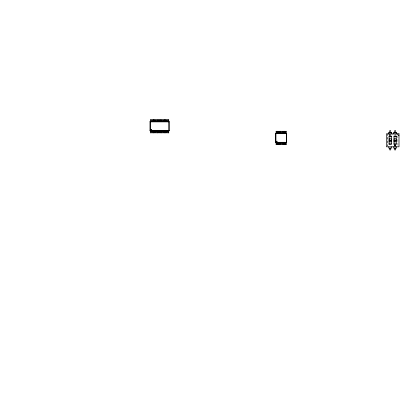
<?xml version="1.0" encoding="UTF-8"?>
<svg xmlns="http://www.w3.org/2000/svg" width="420" height="420" viewBox="0 0 420 420"><rect width="100%" height="100%" fill="white"/><g stroke="black" fill="none" stroke-linecap="round" stroke-linejoin="round"><path stroke-width="0.32" stroke-dasharray="2.1 1.58" d="M388.815 134.516L387.518 134.516L387.518 146.113M391.409 134.516L394.007 134.516M394.653 134.516L396.601 134.516M397.897 135.802L397.897 146.113M387.209 133.817L387.209 146.165"/><path stroke-width="0.63" d="M389.214 140.469L391.151 140.469M394.139 140.469L396.081 140.469M396.081 141.771L394.118 141.85L394.149 138.742L396.07 138.742L396.128 140.6M389.844 135.051L389.986 135.576L390.159 134.584C389.492 134.253 389.855 135.529 390.038 134.684L389.897 134.941M389.235 140.38L389.519 140.406M391.13 141.845L389.193 141.85L389.261 138.71L391.178 138.784L391.204 141.75L390.842 141.808M394.165 140.38L394.448 140.406M396.055 141.845L395.771 141.808M150.008 130.804L150.292 130.52L168.877 130.52L169.166 130.804L169.166 121.59L150.008 121.59L150.008 130.804L169.166 130.804M150.008 121.59L150.292 121.873L168.877 121.873L169.166 121.59M275.656 142.579L275.94 142.296L286.367 142.296L286.65 142.579L286.65 133.366L275.656 133.366L275.656 142.579L286.65 142.579M275.656 133.366L275.94 133.649L286.367 133.649L286.65 133.366M390.842 140.411L391.109 140.348M389.519 141.813L389.235 141.834M395.771 140.411L396.039 140.348M394.448 141.813L394.159 141.834M153.148 120.125L153.773 120.125M154.508 120.125L155.138 120.125M158.592 120.125L159.217 120.125M159.952 120.125L160.577 120.125M164.031 120.125L164.661 120.125M165.396 120.125L166.021 120.125M277.436 131.901L278.066 131.901M278.796 131.901L279.426 131.901M282.881 131.901L283.51 131.901M284.24 131.901L284.87 131.901M285.6 131.901L286.23 131.901M153.148 132.269L153.773 132.269M154.508 132.269L155.138 132.269M158.592 132.269L159.217 132.269M159.952 132.269L160.577 132.269M164.031 132.269L164.661 132.269M165.396 132.269L166.021 132.269M388.731 132.925L389.65 132.925L389.65 130.704L390.716 130.704L390.716 132.925L391.639 132.925M393.656 132.925L394.58 132.925L394.58 130.704L395.645 130.704L395.645 132.925L396.564 132.925M395.036 134.584L395.084 135.455M389.051 136.804L391.319 136.804M393.976 136.804L396.244 136.804M389.051 143.824L391.319 143.824M393.976 143.824L396.244 143.824M277.436 144.044L278.066 144.044M278.796 144.044L279.426 144.044M282.881 144.044L283.51 144.044M284.24 144.044L284.87 144.044M285.6 144.044L286.23 144.044M394.574 146.044L394.522 145.078L394.91 145.84L394.957 145.078L394.957 146.044L394.574 145.283M397.063 133.817L399 135.755M396.564 133.817L396.564 132.557L393.656 132.557L393.656 133.817M396.564 146.811L396.564 148.076L393.656 148.076L393.656 146.811M395.645 148.076L395.645 149.924L394.58 149.924L394.58 148.076M391.639 133.817L391.639 132.557L388.731 132.557L388.731 133.817M391.639 146.811L391.639 148.076L388.731 148.076L388.731 146.811M390.716 148.076L390.716 149.924L389.65 149.924L389.65 148.076M286.367 133.649L286.367 142.296M286.23 133.366L286.23 131.271L285.6 131.271L285.6 133.366M286.23 142.579L286.23 144.674L285.6 144.674L285.6 142.579M284.87 133.366L284.87 131.271L284.24 131.271L284.24 133.366M284.87 142.579L284.87 144.674L284.24 144.674L284.24 142.579M283.51 133.366L283.51 131.271L282.881 131.271L282.881 133.366M283.51 142.579L283.51 144.674L282.881 144.674L282.881 142.579M282.145 133.366L282.145 131.271L281.521 131.271L281.521 133.366M282.145 142.579L282.145 144.674L281.521 144.674L281.521 142.579M280.786 133.366L280.786 131.271L280.156 131.271L280.156 133.366M280.786 142.579L280.786 144.674L280.156 144.674L280.156 142.579M279.426 133.366L279.426 131.271L278.796 131.271L278.796 133.366M279.426 142.579L279.426 144.674L278.796 144.674L278.796 142.579M278.066 133.366L278.066 131.271L277.436 131.271L277.436 133.366M278.066 142.579L278.066 144.674L277.436 144.674L277.436 142.579M276.701 133.366L276.701 131.271L276.077 131.271L276.077 133.366M276.701 142.579L276.701 144.674L276.077 144.674L276.077 142.579M275.94 133.649L275.94 142.296M168.877 121.873L168.877 130.52M168.746 121.59L168.746 119.495L168.116 119.495L168.116 121.59M168.746 130.804L168.746 132.893L168.116 132.893L168.116 130.804M167.386 121.59L167.386 119.495L166.756 119.495L166.756 121.59M167.386 130.804L167.386 132.893L166.756 132.893L166.756 130.804M166.021 121.59L166.021 119.495L165.396 119.495L165.396 121.59M166.021 130.804L166.021 132.893L165.396 132.893L165.396 130.804M164.661 121.59L164.661 119.495L164.031 119.495L164.031 121.59M164.661 130.804L164.661 132.893L164.031 132.893L164.031 130.804M163.301 121.59L163.301 119.495L162.671 119.495L162.671 121.59M163.301 130.804L163.301 132.893L162.671 132.893L162.671 130.804M161.941 121.59L161.941 119.495L161.311 119.495L161.311 121.59M161.941 130.804L161.941 132.893L161.311 132.893L161.311 130.804M160.577 121.59L160.577 119.495L159.952 119.495L159.952 121.59M160.577 130.804L160.577 132.893L159.952 132.893L159.952 130.804M159.217 121.59L159.217 119.495L158.592 119.495L158.592 121.59M159.217 130.804L159.217 132.893L158.592 132.893L158.592 130.804M157.857 121.59L157.857 119.495L157.227 119.495L157.227 121.59M157.857 130.804L157.857 132.893L157.227 132.893L157.227 130.804M156.497 121.59L156.497 119.495L155.867 119.495L155.867 121.59M156.497 130.804L156.497 132.893L155.867 132.893L155.867 130.804M155.138 121.59L155.138 119.495L154.508 119.495L154.508 121.59M155.138 130.804L155.138 132.893L154.508 132.893L154.508 130.804M153.773 121.59L153.773 119.495L153.148 119.495L153.148 121.59M153.773 130.804L153.773 132.893L153.148 132.893L153.148 130.804M152.413 121.59L152.413 119.495L151.788 119.495L151.788 121.59M152.413 130.804L152.413 132.893L151.788 132.893L151.788 130.804M151.053 121.59L151.053 119.495L150.423 119.495L150.423 121.59M151.053 130.804L151.053 132.893L150.423 132.893L150.423 130.804M150.292 121.873L150.292 130.52M395.246 145.483C395.567 146.99 395.96 144.354 395.246 145.483M395.209 145.367C395.346 147.352 396.244 144.27 395.209 145.367M150.98 129.549C151.384 130.814 151.961 128.656 150.98 129.549M276.628 141.325C277.032 142.59 277.61 140.438 276.628 141.325M399 133.817L386.389 133.817L386.389 146.811L399 146.811L399 133.817M391.319 136.133L389.051 136.133L389.051 144.496L391.319 144.496L391.319 136.133M396.244 136.133L393.976 136.133L393.976 144.496L396.244 144.496L396.244 136.133"/></g></svg>
